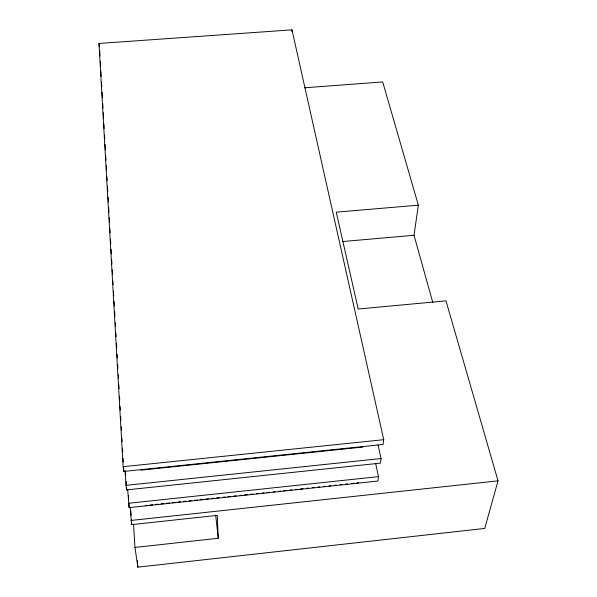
<?xml version="1.0" encoding="UTF-8"?>
<svg xmlns="http://www.w3.org/2000/svg" width="597" height="597" viewBox="0 0 597 597"><rect width="100%" height="100%" fill="white"/><g stroke="black" fill="none" stroke-linecap="round" stroke-linejoin="round"><path stroke-width="0.9" d="M291.918 31.559L291.97 29.85L98.975 43.454L123.124 466.697L123.818 471.443L383.058 444.466L383.737 439.683L291.97 29.85M375.744 463.891L378.491 476.63L377.871 481.04L129.124 507.637L127.661 489.316M378.065 444.892L381.065 458.541L380.408 463.13L126.527 489.913L124.997 470.481M432.832 302.575L414.019 235.285L418.333 205.174L382.699 81.931L304.694 87.789M418.333 205.174L336.245 212.166L358.185 309.022L445.989 300.851L498.025 480.846L484.742 528.427L137.855 567.15L134.967 547.442L133.534 524.173M134.967 547.442L218.256 538.27L217.263 515.375L131.624 524.644L130.228 507.428M128.489 503.271L378.491 476.63M145.377 505.525L147.228 505.323M150.011 505.032L152.795 504.734M155.578 504.435L158.362 504.137M161.145 503.838L163.921 503.54M166.705 503.249L169.488 502.95M172.272 502.652L175.055 502.353M177.831 502.055L180.615 501.756M183.398 501.458L186.182 501.167M188.965 500.868L191.749 500.57M194.525 500.271L197.308 499.973M200.092 499.674L202.876 499.383M205.659 499.085L208.435 498.786M211.219 498.488L214.002 498.189M216.786 497.891L219.569 497.592M223.278 497.197L225.129 497.002M227.912 496.704L230.696 496.406M233.479 496.107L236.263 495.808M239.972 495.413L241.822 495.219M244.606 494.92L247.389 494.622M250.173 494.323L252.949 494.025M256.665 493.629L258.516 493.435M262.225 493.032L264.083 492.838M266.866 492.54L269.643 492.241M273.351 491.846L275.21 491.652M278.918 491.249L280.777 491.055M283.553 490.756L286.336 490.458M290.045 490.062L291.903 489.861M295.612 489.465L297.47 489.271M300.246 488.973L303.03 488.674M306.739 488.279L308.597 488.077M312.306 487.682L314.156 487.488M317.873 487.092L319.723 486.891M323.432 486.495L325.29 486.294M328.999 485.898L330.85 485.704M334.559 485.309L336.417 485.107M340.126 484.712L341.984 484.51M345.693 484.115L347.544 483.921M351.252 483.518L354.036 483.227M356.819 482.928L358.678 482.727M131.004 520.457L498.025 480.846M125.863 485.368L381.065 458.541M123.124 466.697L383.737 439.683M140.877 470.152L362.969 447.041M342.342 241.561L414.019 235.285M98.975 43.454L99.378 46.887M215.674 515.136L218.256 538.27M137.452 560.635L137.623 563.426M137.743 565.292L137.855 567.15M130.78 510.704L131.064 515.353M131.34 519.994L131.624 524.644M128.407 495.547L128.631 499.271M128.907 503.92L129.124 507.637M125.445 471.324L125.661 475.04M126.042 481.548L126.258 485.264M126.415 488.055L126.527 489.913M99.692 50.461L100.005 56.043M100.326 61.618L100.595 66.26M100.863 70.909L101.177 76.483M101.497 82.058L101.766 86.707M102.087 92.281L102.408 97.856M102.721 103.438L102.99 108.079M103.259 112.729L103.58 118.303M103.893 123.877L104.162 128.527M104.535 135.034L104.751 138.75M105.065 144.325L105.385 149.899M105.706 155.474L105.975 160.123M106.296 165.697L106.557 170.346M106.93 176.854L107.147 180.57M107.467 186.145L107.781 191.719M108.102 197.294L108.37 201.943M108.691 207.517L108.953 212.166M109.273 217.741L109.542 222.39M109.863 227.964L110.124 232.606M110.497 239.113L110.766 243.763M111.087 249.337L111.355 253.986M111.669 259.561L111.938 264.202M112.258 269.784L112.527 274.426M112.9 280.933L113.109 284.65M113.482 291.157L113.751 295.799M114.072 301.381L114.333 306.022M114.654 311.597L114.922 316.246M115.296 322.753L115.505 326.469M115.878 332.977L116.094 336.693M116.467 343.193L116.736 347.842M117.109 354.349L117.318 358.066M117.691 364.573L117.907 368.289M118.281 374.789L118.49 378.513M118.863 385.013L119.079 388.729M119.504 396.169L119.713 399.886M120.087 406.385L120.303 410.109M120.676 416.609L120.885 420.325M121.258 426.833L121.475 430.549M121.9 437.989L122.109 441.705M122.482 448.205L122.698 451.922M123.072 458.429L123.288 462.145M123.601 467.72L123.818 471.443"/></g></svg>
